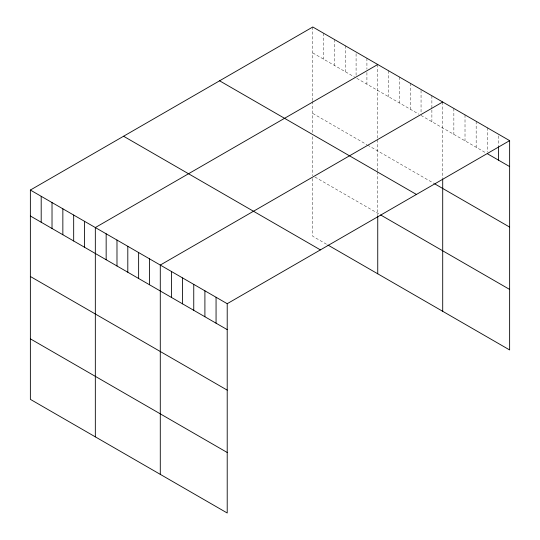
<?xml version="1.0" encoding="UTF-8"?>
<svg xmlns="http://www.w3.org/2000/svg" width="540" height="540" viewBox="0 0 540 540"><rect width="100%" height="100%" fill="white"/><g stroke="black" fill="none" stroke-linecap="round" stroke-linejoin="round"><path stroke-width="0.41" stroke-dasharray="2.7 2.03" d="M312.788 27L312.788 100.535M312.788 52.934L354.652 77.105M356.812 78.354L418.885 114.19M421.052 115.439L485.926 152.894M312.788 113.447L366.917 144.7M367.639 145.112L434.045 183.451M314.955 177.039L379.188 214.13M326.498 244.222L312.788 236.304L312.788 178.214M498.474 135.878L498.474 145.915M487.323 127.764L487.323 152.024M476.165 121.325L476.165 147.258M465.014 114.885L465.014 140.819M453.857 108.446L453.857 134.379M442.706 102.006L442.706 177.964M431.879 95.756L431.879 121.689M421.052 90.342L421.052 113.764M410.225 83.255L410.225 109.188M399.398 77.004L399.398 102.938M388.57 70.754L388.57 96.687M377.744 64.503L377.744 138.038M377.744 139.651L377.744 170.897M377.744 171.727L377.744 215.716M366.917 58.253L366.917 69.127M366.917 72.475L366.917 84.186M356.089 53.676L356.089 75.424M345.269 45.752L345.269 71.685M334.442 39.501L334.442 65.434M323.615 33.251L323.615 59.184M312.788 101.344L312.788 133.394M312.788 136.721L312.788 175.79"/><path stroke-width="0.81" d="M509.632 140.643L227.212 303.696L227.212 513L30.368 399.357L30.368 190.053L312.788 27L509.632 140.643L509.632 349.947L327.942 245.052M377.744 64.503L95.33 227.556L95.33 436.86M442.706 102.006L160.286 265.059L160.286 474.363M487.323 153.697L509.632 166.577M434.761 183.87L509.632 227.09M219.591 80.804L416.435 194.454M380.632 214.96L509.632 289.433M123.566 136.242L320.409 249.892M30.368 190.053L227.212 303.696M30.368 215.987L227.212 329.63M30.368 276.494L227.212 390.143M30.368 338.843L227.212 452.486M498.474 146.752L498.474 160.137M442.706 178.767L442.706 311.31M377.744 216.52L377.744 273.807M216.061 297.257L216.061 323.19M204.903 290.817L204.903 316.75M193.752 284.378L193.752 310.311M182.594 277.938L182.594 303.872M171.443 271.499L171.443 297.432M149.459 258.809L149.459 284.742M138.632 252.558L138.632 278.492M127.805 246.308L127.805 272.241M116.984 240.057L116.984 265.99M106.157 233.806L106.157 259.74M84.503 221.306L84.503 247.239M73.676 215.055L73.676 240.989M62.849 208.804L62.849 234.738M52.022 202.554L52.022 228.488M41.195 196.304L41.195 222.237"/></g></svg>
